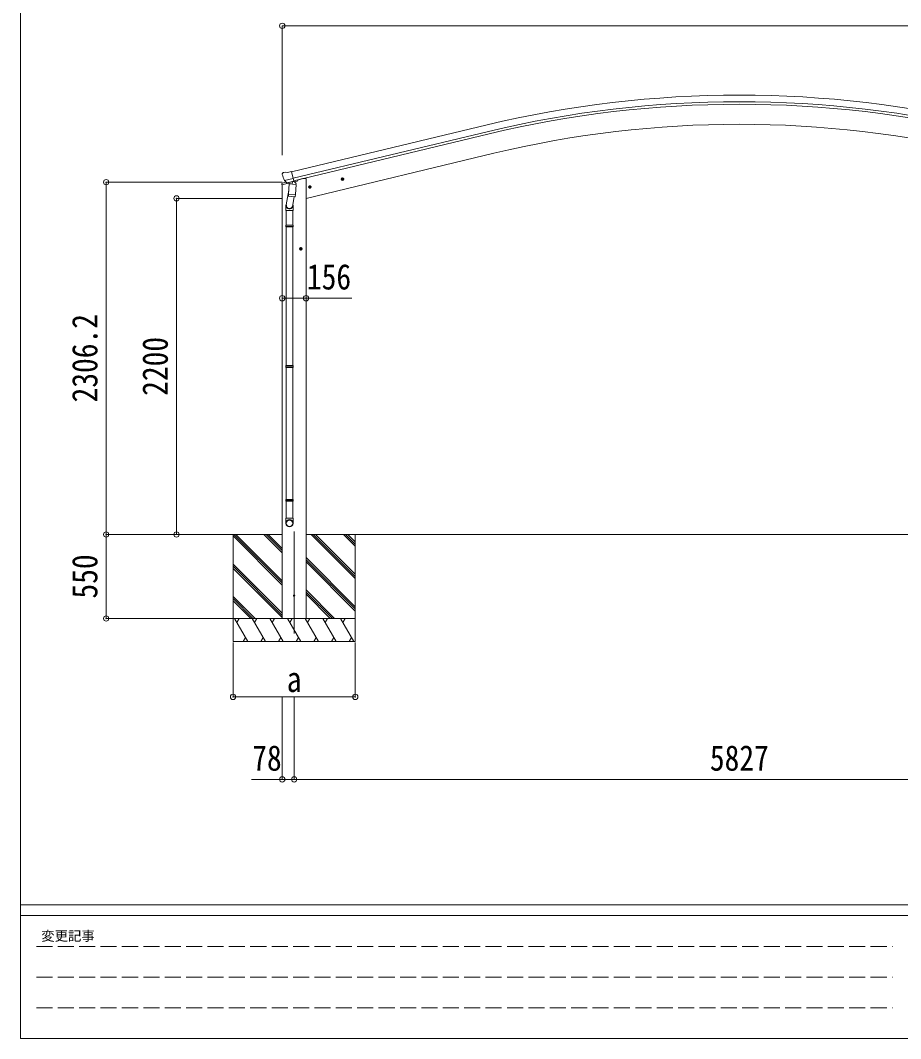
# Model space of a CAD drawing. Units: millimetres at full size, sheet at 1:35. Extents: x -9783 to 9892, y -6828 to 6752.
# Drawn here: x -9783 to -4022, y -6828 to -163 of the extents above; entities that cross this region are included whole.
import ezdxf
from ezdxf.enums import TextEntityAlignment as Align

# ---------------------------------------------------------------- set-up
doc = ezdxf.new("R2010")
doc.units = ezdxf.units.MM
doc.header["$LTSCALE"] = 35
doc.header["$PDMODE"] = 32
doc.header["$PDSIZE"] = 35
doc.linetypes.add('DASHED3', pattern=[4, 3, -1])
for name, color, linetype, lineweight in [('0-0_0', 7, 'Continuous', 9), ('0-1_本体', 4, 'Continuous', 9), ('0-2_部品', 7, 'Continuous', 9), ('0-8_PARTS2', 2, 'Continuous', 9), ('0-A_寸法', 6, 'Continuous', 9), ('F-0_240', 7, 'Continuous', 9)]:
    doc.layers.add(name, color=color, linetype=linetype, lineweight=lineweight)
doc.styles.add('ＭＳ ゴシック', font='')
doc.styles.get('ＭＳ ゴシック').set_extended_font_data('MS Gothic')

msp = doc.modelspace()

# ---------------------------------------------------------------- linework, layer by layer
at = {"layer": '0-0_0'}
for p, q in [((-8069.25, -3527.94), (-8710.75, -3527.95)), ((-8391.25, -3527.93), (-8391.25, -4227.93)), ((-8069.25, -3845.3), (-8386.61, -3527.94)), ((-8069.25, -3831.16), (-8372.47, -3527.94)), ((-8069.25, -3647.31), (-8188.63, -3527.93)), ((-8069.25, -3633.17), (-8174.48, -3527.93)), ((-8069.25, -3619.03), (-8160.34, -3527.93)), ((-7913.2, -3527.94), (-2242.31, -3527.94)), ((-7591.25, -3816.94), (-7880.26, -3527.93)), ((-7591.25, -3802.8), (-7866.12, -3527.93)), ((-7591.25, -3788.66), (-7851.98, -3527.93)), ((-7591.25, -3604.81), (-7668.13, -3527.93)), ((-7591.25, -3590.67), (-7653.98, -3527.93)), ((-7591.25, -3576.53), (-7639.84, -3527.93)), ((-7591.25, -3527.93), (-7591.25, -4227.93)), ((-8069.25, -3859.44), (-8391.25, -3537.44)), ((-8069.25, -4043.29), (-8391.25, -3721.29)), ((-7591.25, -4000.79), (-7913.25, -3678.79)), ((-7591.25, -4014.93), (-7913.25, -3692.93)), ((-7591.25, -4029.07), (-7913.25, -3707.07)), ((-8069.25, -4057.43), (-8391.25, -3735.43)), ((-8069.25, -4071.57), (-8391.25, -3749.57)), ((-7726.24, -4077.93), (-7913.25, -3890.92)), ((-7740.38, -4077.93), (-7913.25, -3905.06)), ((-7754.52, -4077.93), (-7913.25, -3919.21)), ((-8246.74, -4077.93), (-8391.25, -3933.42)), ((-8260.88, -4077.93), (-8391.25, -3947.56)), ((-8275.02, -4077.93), (-8391.25, -3961.71)), ((-8391.25, -4077.93), (-7591.25, -4077.93)), ((-8294.35, -4227.93), (-8380.96, -4077.93)), ((-8350.96, -4077.93), (-8365.96, -4103.91)), ((-8178.88, -4227.93), (-8265.49, -4077.93)), ((-8235.49, -4077.93), (-8250.49, -4103.91)), ((-8063.41, -4227.93), (-8150.02, -4077.93)), ((-8135.02, -4103.91), (-8120.02, -4077.93)), ((-8069, -4077.94), (-7913.5, -4077.94)), ((-7947.94, -4227.93), (-8034.55, -4077.93)), ((-8019.55, -4103.91), (-8004.54, -4077.93)), ((-7832.47, -4227.93), (-7919.08, -4077.93)), ((-7904.08, -4103.91), (-7889.07, -4077.93)), ((-7717, -4227.93), (-7803.61, -4077.93)), ((-7788.61, -4103.91), (-7773.6, -4077.93)), ((-7601.53, -4227.93), (-7688.14, -4077.93)), ((-7673.14, -4103.91), (-7658.14, -4077.93)), ((-7591.25, -4227.93), (-8391.25, -4227.93)), ((-8309.35, -4201.95), (-8324.35, -4227.93)), ((-8193.88, -4201.95), (-8208.88, -4227.93)), ((-8078.41, -4201.95), (-8093.41, -4227.93)), ((-7962.94, -4201.95), (-7977.94, -4227.93)), ((-7847.47, -4201.95), (-7862.47, -4227.93)), ((-7732, -4201.95), (-7747, -4227.93)), ((-7616.53, -4201.95), (-7631.53, -4227.93))]:
    msp.add_line(p, q, dxfattribs=at)
at = {"layer": '0-1_本体'}
for p, q in [((-8008.06, -1154.2), (-6728.91, -847.12)), ((-6718.83, -889.1), (-7997.98, -1196.18)), ((-7994.05, -1212.55), (-6714.9, -905.46)), ((-7913.5, -1327.93), (-6684.32, -1032.84)), ((-7933.25, -1198.55), (-7966.75, -1206.59)), ((-7913.25, -1198.55), (-7933.25, -1198.55)), ((-7913.25, -4077.93), (-7913.25, -1198.55)), ((-8069.25, -4077.93), (-8069.25, -1237.76)), ((-8040.68, -1221.42), (-8040.68, -1221.92))]:
    msp.add_line(p, q, dxfattribs=at)
for radius in [7073, 7029.83, 7013, 6882]:
    msp.add_arc((-5077.75, -7724.69), radius, 76.5, 103.5, dxfattribs=at)
at = {"layer": '0-2_部品'}
for p, q in [((-8068.99, -1170.13), (-8068.71, -1171.28)), ((-8064.77, -1161.55), (-8068.63, -1167.85)), ((-8061.67, -1159.3), (-8048.49, -1156.14)), ((-8054.93, -1210.43), (-7997.43, -1196.63)), ((-8033.93, -1158.81), (-8047.19, -1156.12)), ((-8033.93, -1158.81), (-8008, -1152.59)), ((-7664.87, -1199.46), (-7684.31, -1204.13)), ((-7681.89, -1203.55), (-7679.76, -1196.35)), ((-7679.76, -1196.35), (-7672.46, -1194.6)), ((-7672.25, -1211.52), (-7676.92, -1192.07)), ((-7672.46, -1194.6), (-7667.29, -1200.04)), ((-8071.11, -1238.27), (-8028.3, -1227.99)), ((-8071.11, -1231.38), (-8071.11, -1238.27)), ((-8042.6, -1222.17), (-8068.81, -1228.46)), ((-8038.08, -1225.34), (-8054.46, -1210.85)), ((-8035.37, -1225.91), (-8027.85, -1224.11)), ((-8034.54, -1225.81), (-8033.01, -1225.44)), ((-8033.01, -1225.44), (-7996.3, -1216.63)), ((-8031.17, -1225.67), (-8031.22, -1226.41)), ((-8030.47, -1227.45), (-8004.65, -1233.88)), ((-8023.55, -1232.8), (-8028.22, -1299.63)), ((-7977.86, -1235.99), (-8023.55, -1232.8)), ((-8021.77, -1229.62), (-8022, -1232.9)), ((-8002.25, -1218.45), (-8003.28, -1233.06)), ((-7996.3, -1216.63), (-7994.77, -1216.26)), ((-7993.22, -1214.16), (-7992.28, -1214.22)), ((-7992.28, -1214.22), (-7978.96, -1229.54)), ((-7988.59, -1218.46), (-7970.39, -1214.09)), ((-7982.53, -1302.83), (-7977.86, -1235.99)), ((-7978.96, -1229.54), (-7979.41, -1235.88)), ((-7966.55, -1206.07), (-7966.55, -1209.22)), ((-7878.79, -1250.82), (-7898.23, -1255.49)), ((-7895.81, -1254.9), (-7893.68, -1247.71)), ((-7890.64, -1260.35), (-7895.81, -1254.9)), ((-7893.68, -1247.71), (-7886.38, -1245.96)), ((-7886.18, -1262.88), (-7890.84, -1243.43)), ((-7886.38, -1245.96), (-7881.21, -1251.4)), ((-7676.72, -1208.99), (-7681.89, -1203.55)), ((-8026.49, -1274.87), (-8042.4, -1371.04)), ((-8029.08, -1312.1), (-8028.21, -1299.63)), ((-8028.69, -1313.46), (-8028.69, -1313.46)), ((-7982.53, -1302.83), (-8028.22, -1299.63)), ((-8027.24, -1314.24), (-7985.54, -1317.15)), ((-7990.97, -1316.77), (-8001.7, -1380.36)), ((-7982.55, -1302.83), (-7983.43, -1315.52)), ((-8044.55, -1408.2), (-8044.55, -1373.85)), ((-7998.55, -1373.54), (-7998.55, -1408.2)), ((-7998.55, -1408.2), (-8044.55, -1408.2)), ((-8042.55, -1408.2), (-8042.55, -1502.2)), ((-8000.55, -1408.2), (-8000.55, -1502.2)), ((-8044.55, -1504.2), (-8043.55, -1502.2)), ((-7998.55, -1504.2), (-8044.55, -1504.2)), ((-7998.55, -1512.2), (-8044.55, -1512.2)), ((-7999.55, -1502.2), (-8043.55, -1502.2)), ((-7999.55, -1514.2), (-8043.55, -1514.2)), ((-8042.55, -1514.2), (-8042.55, -2421.95)), ((-8000.55, -1514.2), (-8000.55, -2421.95)), ((-7998.55, -1504.2), (-7999.55, -1502.2)), ((-7998.55, -1512.2), (-7999.55, -1514.2)), ((-7998.55, -1504.2), (-7998.55, -1512.2)), ((-7937.05, -1658.07), (-7957.05, -1658.07)), ((-7954.55, -1658.07), (-7950.8, -1651.57)), ((-7950.8, -1664.57), (-7954.55, -1658.07)), ((-7950.8, -1651.57), (-7943.29, -1651.57)), ((-7947.05, -1668.07), (-7947.05, -1648.07)), ((-7943.29, -1651.57), (-7939.54, -1658.07)), ((-8044.55, -2423.95), (-8043.55, -2421.95)), ((-7998.55, -2423.95), (-8044.55, -2423.95)), ((-7998.55, -2431.95), (-8044.55, -2431.95)), ((-7999.55, -2421.95), (-8043.55, -2421.95)), ((-7999.55, -2433.95), (-8043.55, -2433.95)), ((-8042.55, -2433.95), (-8042.55, -3298.57)), ((-8000.55, -2433.95), (-8000.55, -3298.57)), ((-7998.55, -2423.95), (-7999.55, -2421.95)), ((-7998.55, -2431.95), (-7999.55, -2433.95)), ((-7998.55, -2423.95), (-7998.55, -2431.95)), ((-8044.55, -3300.57), (-8043.55, -3298.57)), ((-7998.55, -3300.57), (-8044.55, -3300.57)), ((-7998.55, -3308.57), (-8044.55, -3308.57)), ((-7999.55, -3298.57), (-8043.55, -3298.57)), ((-7999.55, -3310.57), (-8043.55, -3310.57)), ((-8042.55, -3310.57), (-8042.55, -3420.57)), ((-8000.55, -3310.57), (-8000.55, -3420.57)), ((-7998.55, -3300.57), (-7999.55, -3298.57)), ((-7998.55, -3308.57), (-7999.55, -3310.57)), ((-7998.55, -3300.57), (-7998.55, -3308.57)), ((-8044.55, -3454.71), (-8044.55, -3420.57)), ((-7998.55, -3420.57), (-8044.55, -3420.57)), ((-7998.55, -3454.71), (-7998.55, -3420.57))]:
    msp.add_line(p, q, dxfattribs=at)
for points in [[(-8002.57, -1218.04), (-7992.85, -1215.7), (-8008, -1152.59)], [(-8055.21, -1209.86), (-8054.62, -1210.7), (-8054.46, -1210.85)], [(-8002.57, -1218.04), (-8002.81, -1218.19), (-8027.58, -1224.14), (-8027.85, -1224.11)], [(-7881.21, -1251.4), (-7883.34, -1258.6), (-7890.64, -1260.35)], [(-7667.29, -1200.04), (-7669.42, -1207.24), (-7676.72, -1208.99)], [(-8044.55, -1504.2), (-8044.55, -1512.2), (-8043.55, -1514.2)], [(-7939.54, -1658.07), (-7943.29, -1664.57), (-7950.8, -1664.57)], [(-8044.55, -2423.95), (-8044.55, -2431.95), (-8043.55, -2433.95)], [(-8044.55, -3300.57), (-8044.55, -3308.57), (-8043.55, -3310.57)]]:
    msp.add_lwpolyline(points, dxfattribs=at)
for centre, radius in [((-7674.59, -1201.79), 8.5), ((-7674.59, -1201.79), 7.7), ((-7674.59, -1201.79), 6.5), ((-7888.51, -1253.15), 8.5), ((-7888.51, -1253.15), 7.7), ((-7888.51, -1253.15), 6.5), ((-7947.05, -1658.07), 8.5), ((-7947.05, -1658.07), 7.7), ((-7947.05, -1658.07), 6.5)]:
    msp.add_circle(centre, radius, dxfattribs=at)
at = {"layer": '0-2_部品', "color": 4}
msp.add_circle((-7991.25, -3927.95), 4.5, dxfattribs=at)
at = {"layer": '0-2_部品'}
for centre, radius, start, end in [((-7871.91, -1124.03), 202.4, 193.5, 205.09125), ((-8060.51, -1164.17), 5, 103.5, 148.5), ((-8047.79, -1159.06), 3, 78.5, 103.5), ((-8068.11, -1231.38), 3, 103.5, 180), ((-8034.65, -1225.32), 0.5, 248.23754, 283.5), ((-8031.67, -1225.63), 0.5, 356, 103.5), ((-8030.22, -1226.48), 1, 176, 256), ((-8004.3, -1232.91), 1.03, 250.03897, 351.96569), ((-8001.66, -1218.53), 0.604, 100.59842, 172.20595), ((-7994.89, -1215.77), 0.5, 283.5, 318.76246), ((-7971.55, -1209.22), 5, 283.5, 0), ((-8027.14, -1312.27), 1.95, 175.04017, 217.47766), ((-8027.1, -1312.24), 2, 217.40962, 266), ((-7985.4, -1315.16), 2, 266, 349.46843), ((-8014.55, -1373.85), 30, 177.45142, 180)]:
    msp.add_arc(centre, radius, start, end, dxfattribs=at)
for centre, major_axis, ratio, start_param, end_param in [((-8066.07, -1169.42), (-1.57, -2.57), 0.99628, 4.712389, 5.4996506), ((-8036.1, -1223.09), (-0.73, -2.92), 0.997631, 5.8041905, 6.6006116), ((-8036.04, -1222.86), (2.63, 3.16), 0.650902, 4.0958226, 4.1686332), ((-8036.07, -1222.99), (-0.73, -2.92), 0.997631, 0.3902369, 0.4789948), ((-8021.55, -1373.54), (23, 0), 0.996195, 2.5560258, 6.5663028), ((-8021.55, -1373.54), (21, 0), 0.996195, 2.9349147, 5.9512394), ((-8021.55, -3452.97), (-23, 0), 0.996195, 3.1415927, 6.2831853), ((-8021.55, -3454.71), (-23, 0), 0.996195, 3.1415927, 6.2831853), ((-8021.55, -3454.71), (0, -23.43), 0.981806, 4.712389, 7.8539816)]:
    msp.add_ellipse(centre, major_axis=major_axis, ratio=ratio, start_param=start_param, end_param=end_param, dxfattribs=at)
msp.add_ellipse((-8021.55, -3454.71), major_axis=(21, 0), ratio=0.996195, dxfattribs=at)
at = {"layer": '0-8_PARTS2'}
msp.add_line((-7991.25, -4177.12), (-7991.25, -3508.1), dxfattribs=at)
at = {"layer": '0-8_PARTS2', "color": 6}
for p, q in [((-8069.25, -5131.34), (-7991.25, -5131.34)), ((-7991.25, -5131.34), (-2164.26, -5131.34))]:
    msp.add_line(p, q, dxfattribs=at)
at = {"layer": '0-A_寸法'}
for p, q in [((-8069.25, -198.47), (-8069.25, -1045.59)), ((-8069.25, -198.47), (-2086.26, -198.47)), ((-9221.64, -3527.95), (-9221.64, -1221.73)), ((-9221.64, -1221.73), (-8069.25, -1221.73)), ((-8069.04, -1327.94), (-8761.19, -1327.95)), ((-8761.19, -3527.95), (-8761.19, -1327.95)), ((-8069.25, -1981.32), (-7913.25, -1981.32)), ((-7913.25, -1981.32), (-7613.25, -1981.32)), ((-9221.64, -3527.95), (-8391.25, -3527.95)), ((-9221.64, -4077.93), (-9221.64, -3527.95)), ((-8761.19, -3527.95), (-8084.73, -3527.95)), ((-9221.64, -4077.93), (-8391.25, -4077.93)), ((-8391.25, -4590.97), (-8391.25, -4234.43)), ((-7591.25, -4590.97), (-7591.25, -4234.43)), ((-8391.25, -4590.97), (-7591.25, -4590.97)), ((-8069.25, -5131.34), (-8069.25, -4590.97)), ((-7991.25, -5131.34), (-7991.25, -4590.97)), ((-8069.25, -5131.34), (-8269.25, -5131.34))]:
    msp.add_line(p, q, dxfattribs=at)
for p in [(-8069.25, -198.47), (-9221.64, -1221.73), (-8761.19, -1327.95), (-8069.25, -1981.32), (-7913.25, -1981.32), (-9221.64, -3527.95), (-8761.19, -3527.95), (-9221.64, -4077.93), (-8391.25, -4590.97), (-7591.25, -4590.97), (-8069.25, -5131.34), (-7991.25, -5131.34)]:
    msp.add_point(p, dxfattribs=at)
at = {"layer": 'F-0_240', "color": 5}
for p, q in [((-9783.03, 6751.9), (-9783.03, -6828.1)), ((-9783.03, -5953.1), (9396.97, -5953.1)), ((-9783.03, -6023.1), (6285.75, -6023.1)), ((-9783.03, -6828.1), (9396.97, -6828.1))]:
    msp.add_line(p, q, dxfattribs=at)
at = {"layer": 'F-0_240', "color": 4, "linetype": 'DASHED3'}
for p, q in [((-9678.03, -6224.35), (-4074.25, -6224.35)), ((-9678.03, -6425.6), (-4074.25, -6425.6)), ((-9678.03, -6626.85), (-4074.25, -6626.85))]:
    msp.add_line(p, q, dxfattribs=at)

# ---------------------------------------------------------------- texts
at = {"layer": '0-A_寸法', "color": 7, "style": 'ＭＳ ゴシック', "width": 0.85}
for s, p in [('156', (-7907.62, -1974.32)), ('a', (-8039.37, -4608.72)), ('78', (-8265.5, -5124.34)), ('5827', (-5270.25, -5124.34))]:
    msp.add_text(s, height=166.8, dxfattribs=at).set_placement(p, align=Align.BOTTOM_LEFT)
for s, p in [('2306.2', (-9228.64, -2663.59)), ('2200', (-8768.19, -2620.45)), ('550', (-9228.64, -3947.31))]:
    msp.add_text(s, height=166.8, rotation=90, dxfattribs=at).set_placement(p, align=Align.BOTTOM_LEFT)
at = {"layer": 'F-0_240', "style": 'ＭＳ ゴシック'}
msp.add_text('変更記事', height=64.15, dxfattribs=at).set_placement((-9646.27, -6206.85), align=Align.BOTTOM_LEFT)

doc.saveas('drawing.dxf')
